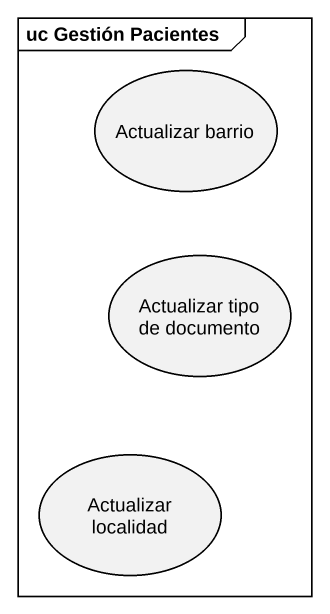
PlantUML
@startuml
mainframe uc Gestión Pacientes
usecase "Actualizar barrio" as Actualizar_barrio
usecase "Actualizar tipo de documento" as Actualizar_tipo_de_documento
usecase "Actualizar localidad" as Actualizar_localidad
@enduml
